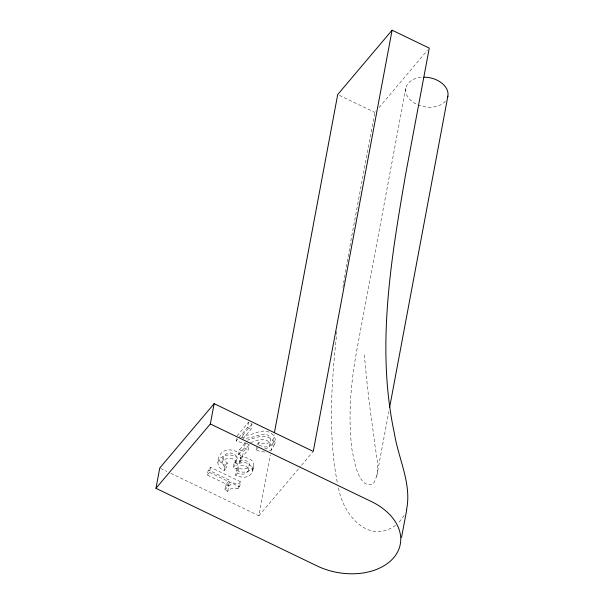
<?xml version="1.0" encoding="UTF-8"?>
<svg xmlns="http://www.w3.org/2000/svg" width="604" height="604" viewBox="0 0 604 604"><rect width="100%" height="100%" fill="white"/><g stroke="black" fill="none" stroke-linecap="round" stroke-linejoin="round"><path stroke-width="0.45" stroke-dasharray="3.02 2.27" d="M233.355 467.398C245.277 453.612 209.935 457.424 226.349 467.926L224.175 470.501C213.967 467.541 217.244 452.434 226.123 450.342A10.359 7.142 10.6 0 1 231.211 450.01C238.286 450.833 243.737 455.703 239.728 463.336C249.067 459.108 259.01 472.026 246.991 476.647A8.547 5.889 10.6 0 1 243.412 477.266L238.905 476.594L235.598 475.31L236.549 470.237L238.603 467.798C242.31 470.554 250.547 468.976 249.082 463.276C244.801 457.107 235.371 461.66 236.708 469.014L233.355 467.398L234.307 462.324C238.036 459.787 237.281 454.321 232.585 453.544C226.651 451.045 221.109 456.986 222.038 462.958M269.527 450.826C274.669 448.583 275.952 441.207 270.441 438.504C263.261 433.408 254.956 438.368 247.572 440.12M223.065 457.477L223.963 460.474L227.3 462.853L226.349 467.926M336.926 331.498C331.536 381.803 327.7 433.31 337.44 483.336M405.828 88.26L357.606 345.918C351.075 380.029 347.655 415.197 351.989 449.799C354.11 458.519 357.711 488.968 372.834 484.265C382.166 471.143 375.001 453.242 374.261 438.496C369.852 410.418 366.764 382.166 364.265 353.861M264.801 448.885C273.242 447.904 272.691 432.653 263.102 434.306C255.303 435.431 247.534 440.573 239.592 436.79M274.178 445.178C278.497 437.417 270.388 430.229 262.868 431.135C256.088 431.581 249.943 436.647 242.997 434.804L242.521 437.341M342.913 287.413L343.487 283.767M343.631 282.853L351.135 239.32L374.88 112.442L376.073 111.023M235.892 463.306L236.723 458.738M224.801 489.912L228.697 485.299L207.315 475.001L208.267 469.92L210.486 467.292L240.558 481.781L239.607 486.854L237.961 488.802C234.322 487.209 230.23 488.221 227.708 491.316L224.801 489.912L225.753 484.838L229.648 480.225L208.267 469.92M207.315 475.001L209.543 472.373L210.486 467.292M224.175 470.501L225.126 465.427L227.3 462.853M247.036 443.155L241.962 442.808L236.141 440.905L236.609 438.368M228.697 485.299L229.648 480.225M227.708 491.316L228.659 486.235L230.864 484.4L233.529 483.057L238.912 483.721L240.558 481.781M238.572 454.804L239.516 449.731L245.33 442.86L249.226 444.74L248.274 449.814L242.468 456.684L238.572 454.804L244.378 447.934L245.33 442.86M235.598 475.31L237.659 472.879L238.603 467.798M239.728 463.336L240.913 457.009L240.203 460.799M238.98 437.538L247.512 427.451L248.463 422.377L252.042 424.106L251.098 429.18L243.178 438.542M242.468 456.684L243.42 451.611L249.226 444.74M237.961 488.802L238.912 483.721M264.65 452.026L259.818 451.279L256.028 449.814L256.504 447.277M258.618 444.771L259.093 442.234C262.725 444.219 268.629 444.914 270.66 440.399M170.773 473.317L258.882 515.763L270.29 454.797M270.977 451.097L274.088 434.472M376.722 476.329L388.84 411.588M248.319 470.561L249.316 465.284M252.502 471.029C253.982 466.998 254.835 461.169 249.897 459.176C247.142 457.598 243.661 456.881 240.671 458.262M252.766 469.64L253.574 465.533C251.498 472.773 242.249 473.642 236.549 470.237M217.863 462.377C220.339 452.487 238.074 452.585 239.939 462.415M275.031 440.482L272.638 444.144L269.996 445.994A9.166 6.319 10.6 0 1 264.582 446.922L256.972 444.74L259.093 442.234M404.182 515.454L398.595 522.815M236.708 469.014C238.799 464.34 246.424 464.302 248.35 468.998A6.727 4.643 10.6 0 1 248.018 471.301C245.896 474.978 240.936 474.676 237.659 472.879M379.078 107.482L427.466 50.238M237.085 435.831L248.463 422.377M236.141 440.905L237.84 438.889M242.997 434.804L252.042 424.106M256.028 449.814L258.142 447.307M258.882 515.763L300.498 466.522M301.607 465.208L312.706 452.079M395.59 525.314C367.859 545.389 342.423 513.249 338.474 487.488M250.569 442.528C255.356 441.464 260.188 438.345 265.216 439.78A7.656 5.285 10.6 0 1 268.523 441.63L269.225 442.422A5.897 4.069 10.6 0 1 269.845 445.035M339.395 95.349L374.88 112.442M247.512 427.451L251.098 429.18M244.378 447.934L248.274 449.814M239.516 449.731L243.42 451.611M234.307 462.324L237.659 463.94M209.543 472.373L239.607 486.854M225.753 484.838L228.659 486.235M160.551 468.387L166.84 471.422M225.126 465.427C222.197 463.94 218.739 461.539 218.731 457.9M445.435 101.17A21.389 14.753 10.6 0 1 409.806 99.418A21.389 14.753 10.6 0 1 422.536 77.229"/><path stroke-width="0.91" d="M214.148 403.676L210.351 423.97L371.415 501.569A57.04 39.336 10.6 0 1 393.778 557.613A57.04 39.336 10.6 0 1 317.024 565.91L155.96 488.311L159.758 468.009L214.148 403.676L313.265 451.422L392.094 30.2L429.263 48.109L405.518 174.979C390.947 259.826 375.982 348.002 394.42 433.468C398.398 458.738 411.868 483.706 406.567 509.648M274.435 432.63L337.712 94.541L392.094 30.2M389.671 407.149L447.866 96.172M401.554 537.432L406.688 510.002M155.96 488.311L210.351 423.97M423.948 77.191A21.389 14.753 10.6 0 1 447.504 97.554"/></g></svg>
